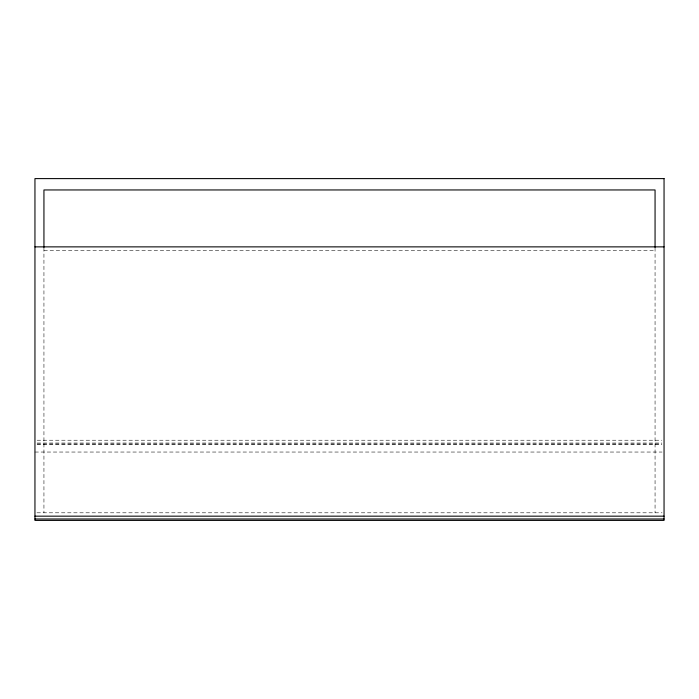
<?xml version="1.0" encoding="UTF-8"?>
<svg xmlns="http://www.w3.org/2000/svg" width="699" height="699" viewBox="0 0 699 699"><rect width="100%" height="100%" fill="white"/><g stroke="black" fill="none" stroke-linecap="round" stroke-linejoin="round"><path stroke-width="0.52" stroke-dasharray="3.5 2.62" d="M43.941 250.705L655.059 250.705M37.134 440.221L661.866 440.221M37.134 443.035L661.866 443.035M37.134 443.979L661.866 443.979M37.134 444.45L661.866 444.45M34.95 452.043L662.049 452.043M36.951 512.804L662.049 512.804M655.059 247.83L655.059 512.804M43.941 247.83L43.941 512.804"/><path stroke-width="1.05" d="M34.95 246.869L664.05 246.869M34.95 516.168L664.05 516.168M34.95 518.99L664.05 518.99M655.059 247.455L655.059 189.953L43.941 189.953L43.941 247.455M664.05 178.603L34.95 178.603L34.95 520.397L664.05 520.397L664.05 178.603"/></g></svg>
